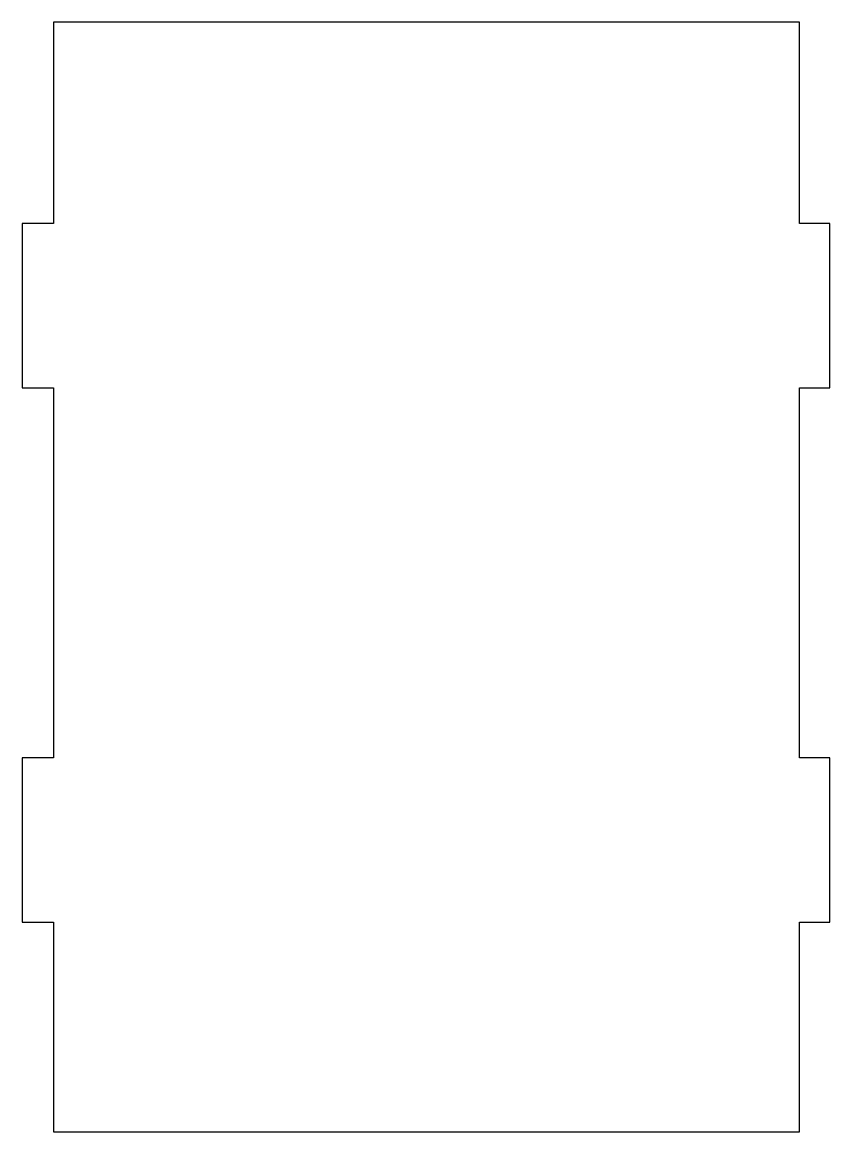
# Model space of a CAD drawing. Extents: x 1 to 99, y 1 to 136.
import ezdxf

# ---------------------------------------------------------------- set-up
doc = ezdxf.new("R2010")
doc.units = 0
doc.layers.get('0').update_dxf_attribs({"linetype": 'CONTINUOUS'})

msp = doc.modelspace()

# ---------------------------------------------------------------- linework, layer by layer
at = {"color": 1}
msp.add_lwpolyline([(4.781792, 135.981743), (4.781792, 111.481876), (0.982266, 111.481876), (0.982266, 91.482131), (4.781792, 91.482131), (4.781792, 46.482015), (0.982266, 46.482015), (0.982266, 26.482271), (4.781792, 26.482271), (4.781792, 0.981948), (95.482062, 0.981948), (95.482062, 26.482271), (99.181818, 26.482271), (99.181818, 46.482015), (95.482062, 46.482015), (95.482062, 91.482131), (99.181818, 91.482131), (99.181818, 111.481876), (95.482062, 111.481876), (95.482062, 135.981743), (4.781792, 135.981743), (4.781792, 135.981743)], dxfattribs=at)

doc.saveas('drawing.dxf')
